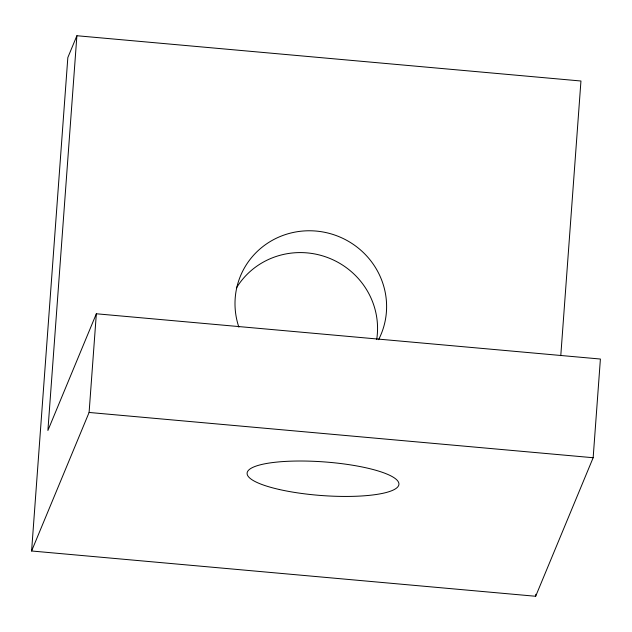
<?xml version="1.0" encoding="UTF-8"?>
<svg xmlns="http://www.w3.org/2000/svg" width="632" height="632" viewBox="0 0 632 632"><rect width="100%" height="100%" fill="white"/><g stroke="black" fill="none" stroke-linecap="round" stroke-linejoin="round"><path stroke-width="0.95" d="M76.891 35.732L47.898 430.487L96.341 313.772L600.4 359.039L593.156 457.726L535.659 596.268L31.6 550.993L67.837 57.551L76.891 35.732L580.95 81.007L560.782 355.658M31.6 550.993L89.096 412.459L96.341 313.772M535.659 596.268L535.802 594.301M89.096 412.459L593.156 457.726M236.352 288.066A76.109 74.015 22.5 0 1 327.036 257.343A76.109 74.015 22.5 0 1 376.704 339.471M238.864 327.139A76.109 74.015 22.5 0 1 316.237 231.075A76.109 74.015 22.5 0 1 378.576 339.692M279.328 489.5A76.109 16.859 4.2 0 0 398.626 485.518A76.109 16.859 4.2 0 0 291.091 461.163A76.109 16.859 4.2 0 0 279.328 489.5"/></g></svg>
